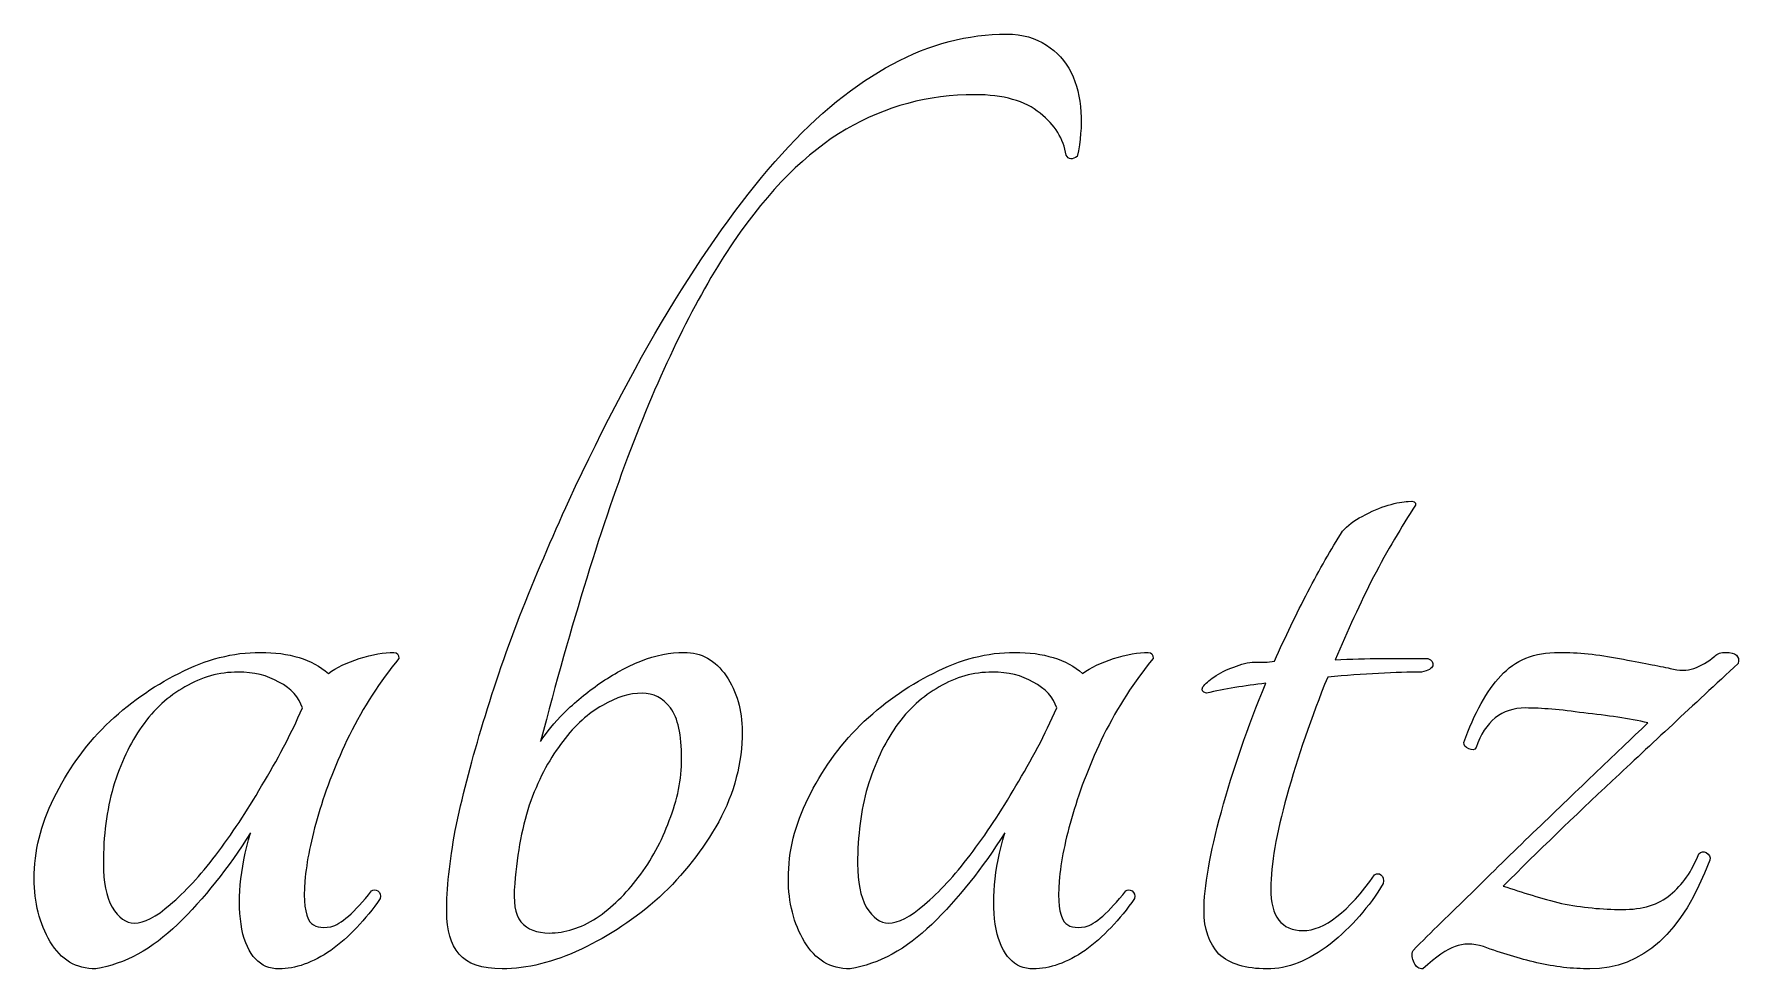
# Model space of a CAD drawing. Extents: x 150 to 6088, y 37 to 2750.
# Drawn here: x 5233 to 5757, y 1983 to 2270 of the extents above; entities that cross this region are included whole.
import ezdxf

# ---------------------------------------------------------------- set-up
doc = ezdxf.new("R2010")
doc.units = 0
doc.layers.add('00_Layout', color=7, linetype='CONTINUOUS')

msp = doc.modelspace()

# ---------------------------------------------------------------- linework, layer by layer
at = {"layer": '00_Layout', "color": 7}
for p, q in [((5532.044593, 2270.41919), (5532.044593, 2270.41919)), ((5608.237528, 2077.401845), (5611.277172, 2077.401845)), ((5647.372935, 2078.541712), (5661.431285, 2078.541712)), ((5661.431285, 2078.541712), (5661.431285, 2078.541712)), ((5419.957749, 2067.90296), (5419.957749, 2067.90296)), ((5684.628512, 2008.629925), (5684.628512, 2008.629925)), ((5336.874224, 2007.110103), (5336.874224, 2007.110103)), ((5568.656849, 2007.110103), (5568.656849, 2007.110103)), ((5263.922787, 1997.231263), (5263.922787, 1997.231263)), ((5495.705411, 1997.231263), (5495.705411, 1997.231263))]:
    msp.add_line(p, q, dxfattribs=at)
for points in [[(5462.892709, 2233.563516), (5485.183426, 2258.133966), (5508.234054, 2270.41919), (5532.044593, 2270.41919)], [(5532.044593, 2270.41919), (5536.857361, 2270.41919), (5540.910219, 2269.279324), (5544.203166, 2266.999592)], [(5544.203166, 2266.999592), (5547.496112, 2264.973163), (5550.029148, 2262.186823), (5551.802274, 2258.640573)], [(5551.802274, 2258.640573), (5553.575399, 2255.094322), (5554.588613, 2251.041465), (5554.841917, 2246.482)], [(5522.165752, 2251.801376), (5507.980751, 2251.801376), (5494.808963, 2248.255125), (5482.65039, 2241.162624)], [(5542.303389, 2246.102044), (5537.743924, 2249.901599), (5531.031378, 2251.801376), (5522.165752, 2251.801376)], [(5550.282452, 2233.183561), (5549.522541, 2238.249633), (5546.862853, 2242.555794), (5542.303389, 2246.102044)], [(5554.841917, 2246.482), (5555.095221, 2242.175839), (5554.715265, 2237.616374), (5553.702051, 2232.803605)], [(5482.65039, 2241.162624), (5470.491817, 2234.070123), (5458.966503, 2222.544809), (5448.074449, 2206.586683)], [(5397.54038, 2127.176003), (5419.071186, 2173.530562), (5440.855296, 2208.993067), (5462.892709, 2233.563516)], [(5553.702051, 2232.803605), (5552.182229, 2231.790391), (5551.042363, 2231.917043), (5550.282452, 2233.183561)], [(5448.074449, 2206.586683), (5437.435697, 2190.881859), (5427.176901, 2170.364267), (5417.298061, 2145.033907)], [(5417.298061, 2145.033907), (5407.672524, 2119.95685), (5398.173639, 2089.307117), (5388.801406, 2053.084707)], [(5382.342164, 2091.460195), (5387.154932, 2103.618768), (5392.221004, 2115.524037), (5397.54038, 2127.176003)], [(5641.293649, 2122.236583), (5644.079988, 2123.756405), (5646.739676, 2124.896271), (5649.272712, 2125.656182)], [(5657.631731, 2125.656182), (5653.32557, 2119.070288), (5649.019408, 2111.724483), (5644.713247, 2103.618768)], [(5649.272712, 2125.656182), (5651.805748, 2126.416092), (5653.832177, 2126.796048), (5655.351999, 2126.796048)], [(5655.351999, 2126.796048), (5657.125124, 2127.049351), (5657.885035, 2126.669396), (5657.631731, 2125.656182)], [(5635.214362, 2117.677118), (5636.734184, 2119.450243), (5638.760613, 2120.970065), (5641.293649, 2122.236583)], [(5624.575611, 2099.059303), (5628.121861, 2105.898501), (5631.668112, 2112.104439), (5635.214362, 2117.677118)], [(5644.713247, 2103.618768), (5640.66039, 2095.513053), (5636.734184, 2087.027382), (5632.93463, 2078.161756)], [(5614.316815, 2077.781801), (5617.609762, 2085.127605), (5621.02936, 2092.220106), (5624.575611, 2099.059303)], [(5370.563546, 2056.884261), (5373.856493, 2068.029615), (5377.782699, 2079.554926), (5382.342164, 2091.460195)], [(5277.601181, 2073.982247), (5285.9602, 2078.288408), (5294.319219, 2080.441489), (5302.678238, 2080.441489)], [(5302.678238, 2080.441489), (5311.543864, 2080.441489), (5318.509713, 2078.288408), (5323.575785, 2073.982247)], [(5323.575785, 2073.982247), (5326.108821, 2075.755372), (5329.275116, 2077.275193), (5333.07467, 2078.541712)], [(5345.233243, 2078.541712), (5339.40726, 2071.449211), (5334.341188, 2063.596801), (5330.035027, 2054.984484)], [(5333.07467, 2078.541712), (5337.127528, 2079.80823), (5340.673778, 2080.441489), (5343.713422, 2080.441489)], [(5343.713422, 2080.441489), (5344.726636, 2080.441489), (5345.233243, 2079.80823), (5345.233243, 2078.541712)], [(5407.039265, 2070.942603), (5411.092123, 2073.728943), (5415.271632, 2076.008675), (5419.577793, 2077.781801)], [(5419.577793, 2077.781801), (5424.137258, 2079.554926), (5428.570071, 2080.441489), (5432.876232, 2080.441489)], [(5432.876232, 2080.441489), (5438.195608, 2080.441489), (5442.501769, 2078.035104), (5445.794716, 2073.222336)], [(5509.383806, 2073.982247), (5517.742825, 2078.288408), (5526.101843, 2080.441489), (5534.460862, 2080.441489)], [(5534.460862, 2080.441489), (5543.326488, 2080.441489), (5550.292337, 2078.288408), (5555.358409, 2073.982247)], [(5555.358409, 2073.982247), (5557.891445, 2075.755372), (5561.057741, 2077.275193), (5564.857295, 2078.541712)], [(5577.015867, 2078.541712), (5571.189885, 2071.449211), (5566.123813, 2063.596801), (5561.817651, 2054.984484)], [(5564.857295, 2078.541712), (5568.910152, 2079.80823), (5572.456403, 2080.441489), (5575.496046, 2080.441489)], [(5575.496046, 2080.441489), (5576.50926, 2080.441489), (5577.015867, 2079.80823), (5577.015867, 2078.541712)], [(5595.699, 2072.84238), (5597.472125, 2074.108898), (5599.498554, 2075.122113), (5601.778287, 2075.882024)], [(5601.778287, 2075.882024), (5604.058019, 2076.895238), (5606.2111, 2077.401845), (5608.237528, 2077.401845)], [(5611.277172, 2077.401845), (5612.290386, 2077.401845), (5613.303601, 2077.528497), (5614.316815, 2077.781801)], [(5632.93463, 2078.161756), (5637.747398, 2078.41506), (5642.560167, 2078.541712), (5647.372935, 2078.541712)], [(5662.951107, 2076.261979), (5662.697803, 2075.502068), (5661.557937, 2074.868809), (5659.531508, 2074.362202)], [(5661.431285, 2078.541712), (5662.697803, 2078.035104), (5663.20441, 2077.275193), (5662.951107, 2076.261979)], [(5683.868601, 2073.222336), (5688.174763, 2078.035104), (5694.127397, 2080.441489), (5701.726505, 2080.441489)], [(5701.726505, 2080.441489), (5707.552488, 2080.441489), (5713.758427, 2079.80823), (5720.34432, 2078.541712)], [(5756.820039, 2077.02189), (5742.888341, 2064.103411), (5729.969857, 2052.071493), (5718.064588, 2040.926134)], [(5720.34432, 2078.541712), (5727.183517, 2077.275193), (5732.376241, 2076.261979), (5735.922492, 2075.502068)], [(5743.141644, 2075.502068), (5745.421377, 2076.261979), (5747.574457, 2077.528497), (5749.600886, 2079.301622)], [(5749.600886, 2079.301622), (5750.360797, 2080.061533), (5751.500663, 2080.441489), (5753.020485, 2080.441489)], [(5753.020485, 2080.441489), (5756.060128, 2080.441489), (5757.326646, 2079.301622), (5756.820039, 2077.02189)], [(5255.183813, 2058.024127), (5262.02301, 2064.610016), (5269.495466, 2069.929389), (5277.601181, 2073.982247)], [(5295.839041, 2074.362202), (5290.013058, 2074.362202), (5284.567031, 2072.84238), (5279.500959, 2069.802737)], [(5308.377569, 2071.322559), (5304.831319, 2073.348988), (5300.651809, 2074.362202), (5295.839041, 2074.362202)], [(5315.596722, 2063.343503), (5314.583507, 2066.636445), (5312.177123, 2069.29613), (5308.377569, 2071.322559)], [(5396.020558, 2061.823681), (5399.313505, 2065.116623), (5402.986407, 2068.156264), (5407.039265, 2070.942603)], [(5445.794716, 2073.222336), (5449.087663, 2068.409572), (5450.734136, 2062.710244), (5450.734136, 2056.12435)], [(5486.966437, 2058.024127), (5493.805634, 2064.610016), (5501.27809, 2069.929389), (5509.383806, 2073.982247)], [(5527.621665, 2074.362202), (5521.795682, 2074.362202), (5516.349655, 2072.84238), (5511.283583, 2069.802737)], [(5540.160193, 2071.322559), (5536.613943, 2073.348988), (5532.434433, 2074.362202), (5527.621665, 2074.362202)], [(5547.379346, 2063.343503), (5546.366132, 2066.636445), (5543.959747, 2069.29613), (5540.160193, 2071.322559)], [(5592.279402, 2069.802737), (5593.039312, 2070.815952), (5594.179179, 2071.829166), (5595.699, 2072.84238)], [(5611.657127, 2070.942603), (5605.071233, 2070.182693), (5598.991947, 2069.169478), (5593.419268, 2067.90296)], [(5597.978733, 2031.427249), (5601.524983, 2044.345733), (5606.084448, 2057.517518), (5611.657127, 2070.942603)], [(5630.654897, 2072.84238), (5625.588825, 2060.430509), (5621.409316, 2048.271939), (5618.116369, 2036.366669)], [(5646.233069, 2073.982247), (5641.4203, 2073.728943), (5636.227577, 2073.348988), (5630.654897, 2072.84238)], [(5659.531508, 2074.362202), (5655.731954, 2074.362202), (5651.299141, 2074.23555), (5646.233069, 2073.982247)], [(5672.469939, 2052.704752), (5675.762886, 2061.823681), (5679.56244, 2068.662876), (5683.868601, 2073.222336)], [(5735.922492, 2075.502068), (5738.708831, 2074.742157), (5741.115216, 2074.742157), (5743.141644, 2075.502068)], [(5279.500959, 2069.802737), (5274.434886, 2067.016403), (5270.002073, 2062.963547), (5266.202519, 2057.644172)], [(5419.957749, 2067.90296), (5416.158195, 2067.90296), (5412.105337, 2066.636445), (5407.799176, 2064.103414)], [(5428.696723, 2063.343503), (5426.416991, 2066.383141), (5423.503999, 2067.90296), (5419.957749, 2067.90296)], [(5511.283583, 2069.802737), (5506.217511, 2067.016403), (5501.784698, 2062.963547), (5497.985144, 2057.644172)], [(5593.419268, 2067.90296), (5592.15275, 2068.156264), (5591.772794, 2068.789523), (5592.279402, 2069.802737)], [(5303.058194, 2039.406312), (5307.870962, 2047.258724), (5312.050471, 2055.237788), (5315.596722, 2063.343503)], [(5388.801406, 2053.084707), (5390.574531, 2055.871047), (5392.980915, 2058.784038), (5396.020558, 2061.823681)], [(5407.799176, 2064.103414), (5403.493015, 2061.823681), (5399.440157, 2058.150779), (5395.640603, 2053.084707)], [(5432.116322, 2047.765331), (5432.116322, 2055.111136), (5430.976455, 2060.30386), (5428.696723, 2063.343503)], [(5534.840818, 2039.406312), (5539.653586, 2047.258724), (5543.833096, 2055.237788), (5547.379346, 2063.343503)], [(5691.46771, 2063.343503), (5684.121905, 2063.343503), (5679.055833, 2059.290645), (5676.269493, 2051.18493)], [(5709.325613, 2061.823681), (5702.233113, 2062.836896), (5696.280478, 2063.343503), (5691.46771, 2063.343503)], [(5729.083294, 2058.784038), (5723.257312, 2060.050556), (5716.671418, 2061.06377), (5709.325613, 2061.823681)], [(5239.225686, 2035.606758), (5243.278543, 2043.965777), (5248.597919, 2051.438234), (5255.183813, 2058.024127)], [(5266.202519, 2057.644172), (5262.656269, 2052.5781), (5259.743278, 2046.372161), (5257.463545, 2039.026357)], [(5330.035027, 2054.984484), (5325.98217, 2046.625465), (5322.815875, 2038.51975), (5320.536142, 2030.667338)], [(5362.584483, 2025.727918), (5364.610912, 2035.606758), (5367.270599, 2045.992206), (5370.563546, 2056.884261)], [(5450.734136, 2056.12435), (5450.734136, 2046.498813), (5448.327752, 2037.253232), (5443.514984, 2028.387606)], [(5471.00831, 2035.606758), (5475.061168, 2043.965777), (5480.380543, 2051.438234), (5486.966437, 2058.024127)], [(5497.985144, 2057.644172), (5494.438893, 2052.5781), (5491.525902, 2046.372161), (5489.246169, 2039.026357)], [(5561.817651, 2054.984484), (5557.764794, 2046.625465), (5554.598499, 2038.51975), (5552.318766, 2030.667338)], [(5712.365257, 2042.825911), (5718.444543, 2048.651894), (5724.017222, 2053.97127), (5729.083294, 2058.784038)], [(5395.640603, 2053.084707), (5391.841049, 2048.271939), (5388.548102, 2042.192652), (5385.761762, 2034.846848)], [(5673.989761, 2050.804975), (5672.976547, 2051.311582), (5672.469939, 2051.944841), (5672.469939, 2052.704752)], [(5676.269493, 2051.18493), (5675.762886, 2050.425019), (5675.002975, 2050.298367), (5673.989761, 2050.804975)], [(5428.316768, 2028.767561), (5430.849804, 2035.100151), (5432.116322, 2041.432741), (5432.116322, 2047.765331)], [(5288.999844, 2018.12881), (5293.812612, 2024.4614), (5298.498729, 2031.553901), (5303.058194, 2039.406312)], [(5520.782468, 2018.12881), (5525.595236, 2024.4614), (5530.281353, 2031.553901), (5534.840818, 2039.406312)], [(5718.064588, 2040.926134), (5706.412622, 2030.034079), (5695.267264, 2019.268676), (5684.628512, 2008.629925)], [(5693.747442, 2024.968007), (5700.080032, 2031.047294), (5706.28597, 2036.999928), (5712.365257, 2042.825911)], [(5233.146399, 2010.909657), (5233.146399, 2019.268676), (5235.172828, 2027.501043), (5239.225686, 2035.606758)], [(5257.463545, 2039.026357), (5255.437116, 2031.933856), (5254.423902, 2024.081444), (5254.423902, 2015.469122)], [(5385.761762, 2034.846848), (5383.228726, 2027.501043), (5381.582253, 2019.015372), (5380.822342, 2009.389836)], [(5464.929023, 2010.909657), (5464.929023, 2019.268676), (5466.955452, 2027.501043), (5471.00831, 2035.606758)], [(5489.246169, 2039.026357), (5487.21974, 2031.933856), (5486.206526, 2024.081444), (5486.206526, 2015.469122)], [(5618.116369, 2036.366669), (5614.823422, 2024.714703), (5613.176949, 2015.215818), (5613.176949, 2007.870014)], [(5320.536142, 2030.667338), (5318.25641, 2023.06823), (5316.86324, 2016.229033), (5316.356633, 2010.149746)], [(5418.817882, 2011.289613), (5422.87074, 2016.608988), (5426.037035, 2022.434971), (5428.316768, 2028.767561)], [(5552.318766, 2030.667338), (5550.039034, 2023.06823), (5548.645864, 2016.229033), (5548.139257, 2010.149746)], [(5592.659357, 2001.030817), (5592.659357, 2008.376621), (5594.432482, 2018.508765), (5597.978733, 2031.427249)], [(5299.638595, 2024.968007), (5292.799398, 2014.075952), (5285.326941, 2004.703719), (5277.221226, 1996.851307)], [(5296.978907, 1995.331486), (5295.459085, 2003.690504), (5296.345648, 2013.569345), (5299.638595, 2024.968007)], [(5359.924795, 2000.650861), (5359.924795, 2007.743362), (5360.811358, 2016.102381), (5362.584483, 2025.727918)], [(5443.514984, 2028.387606), (5438.702215, 2019.775283), (5432.622929, 2012.049523), (5425.277124, 2005.210326)], [(5531.421219, 2024.968007), (5524.582022, 2014.075952), (5517.109566, 2004.703719), (5509.00385, 1996.851307)], [(5528.761531, 1995.331486), (5527.24171, 2003.690504), (5528.128272, 2013.569345), (5531.421219, 2024.968007)], [(5674.749672, 2006.350192), (5681.082262, 2012.682782), (5687.414852, 2018.888721), (5693.747442, 2024.968007)], [(5274.941494, 2002.930594), (5279.500959, 2006.730148), (5284.187075, 2011.79622), (5288.999844, 2018.12881)], [(5506.724118, 2002.930594), (5511.283583, 2006.730148), (5515.969699, 2011.79622), (5520.782468, 2018.12881)], [(5735.922492, 2005.970237), (5739.722046, 2009.00988), (5742.635037, 2013.18939), (5744.661466, 2018.508765)], [(5744.661466, 2018.508765), (5745.421377, 2019.268676), (5746.181288, 2019.395328), (5746.941198, 2018.888721)], [(5746.941198, 2018.888721), (5747.954413, 2018.382113), (5748.334368, 2017.622203), (5748.081065, 2016.608988)], [(5254.423902, 2015.469122), (5254.423902, 2009.896443), (5255.310464, 2005.46363), (5257.08359, 2002.170683)], [(5486.206526, 2015.469122), (5486.206526, 2009.896443), (5487.093089, 2005.46363), (5488.866214, 2002.170683)], [(5748.081065, 2016.608988), (5739.722046, 1994.318271), (5727.436821, 1983.172913), (5711.225391, 1983.172913)], [(5238.08582, 1991.531932), (5234.792873, 1997.104611), (5233.146399, 2003.563853), (5233.146399, 2010.909657)], [(5316.356633, 2010.149746), (5315.850025, 2004.07046), (5316.356633, 1999.89095), (5317.876454, 1997.611218)], [(5336.874224, 2007.110103), (5337.380832, 2007.61671), (5338.014091, 2007.61671), (5338.774001, 2007.110103)], [(5380.822342, 2009.389836), (5380.315735, 2003.817156), (5380.948994, 1999.89095), (5382.722119, 1997.611218)], [(5405.899399, 1998.751084), (5410.712167, 2002.044031), (5415.018328, 2006.223541), (5418.817882, 2011.289613)], [(5469.868444, 1991.531932), (5466.575497, 1997.104611), (5464.929023, 2003.563853), (5464.929023, 2010.909657)], [(5548.139257, 2010.149746), (5547.63265, 2004.07046), (5548.139257, 1999.89095), (5549.659078, 1997.611218)], [(5568.656849, 2007.110103), (5569.163456, 2007.61671), (5569.796715, 2007.61671), (5570.556626, 2007.110103)], [(5613.176949, 2007.870014), (5613.176949, 1999.257691), (5616.469896, 1994.95153), (5623.055789, 1994.95153)], [(5623.055789, 1994.95153), (5629.641683, 1994.95153), (5636.987487, 2000.650861), (5645.093203, 2012.049523)], [(5647.75289, 2009.389836), (5643.446729, 2002.297335), (5638.000702, 1996.091396), (5631.414808, 1990.772021)], [(5645.093203, 2012.049523), (5645.853113, 2012.556131), (5646.486372, 2012.556131), (5646.99298, 2012.049523)], [(5646.99298, 2012.049523), (5647.75289, 2011.542916), (5648.006194, 2010.656354), (5647.75289, 2009.389836)], [(5684.628512, 2008.629925), (5690.454495, 2006.603496), (5696.40713, 2004.830371), (5702.486416, 2003.310549)], [(5263.922787, 1997.231263), (5266.96243, 1997.231263), (5270.635332, 1999.13104), (5274.941494, 2002.930594)], [(5324.335696, 1996.091396), (5327.375339, 1996.851307), (5331.554849, 2000.524209), (5336.874224, 2007.110103)], [(5339.533912, 2004.830371), (5334.974447, 1998.244477), (5329.908375, 1992.925101), (5324.335696, 1988.872244)], [(5338.774001, 2007.110103), (5339.533912, 2006.603496), (5339.787216, 2005.843585), (5339.533912, 2004.830371)], [(5425.277124, 2005.210326), (5417.93132, 1998.624432), (5409.952256, 1993.305057), (5401.339934, 1989.252199)], [(5495.705411, 1997.231263), (5498.745054, 1997.231263), (5502.417957, 1999.13104), (5506.724118, 2002.930594)], [(5556.11832, 1996.091396), (5559.157964, 1996.851307), (5563.337473, 2000.524209), (5568.656849, 2007.110103)], [(5571.316536, 2004.830371), (5566.757072, 1998.244477), (5561.691, 1992.925101), (5556.11832, 1988.872244)], [(5570.556626, 2007.110103), (5571.316536, 2006.603496), (5571.56984, 2005.843585), (5571.316536, 2004.830371)], [(5656.891768, 1988.872244), (5662.464447, 1994.444923), (5668.417082, 2000.270906), (5674.749672, 2006.350192)], [(5702.486416, 2003.310549), (5708.819006, 2002.044031), (5715.024945, 2001.410772), (5721.104231, 2001.410772)], [(5721.104231, 2001.410772), (5727.436821, 2001.410772), (5732.376241, 2002.930594), (5735.922492, 2005.970237)], [(5257.08359, 2002.170683), (5259.110019, 1998.877736), (5261.389751, 1997.231263), (5263.922787, 1997.231263)], [(5317.876454, 1997.611218), (5319.142972, 1996.091396), (5321.296053, 1995.584789), (5324.335696, 1996.091396)], [(5363.724349, 1987.732378), (5361.191313, 1990.772021), (5359.924795, 1995.078182), (5359.924795, 2000.650861)], [(5382.722119, 1997.611218), (5384.748548, 1995.331486), (5387.661539, 1994.191619), (5391.461093, 1994.191619)], [(5391.461093, 1994.191619), (5396.273862, 1994.191619), (5401.08663, 1995.711441), (5405.899399, 1998.751084)], [(5488.866214, 2002.170683), (5490.892643, 1998.877736), (5493.172375, 1997.231263), (5495.705411, 1997.231263)], [(5549.659078, 1997.611218), (5550.925596, 1996.091396), (5553.078677, 1995.584789), (5556.11832, 1996.091396)], [(5597.218822, 1987.732378), (5594.179179, 1991.025324), (5592.659357, 1995.458137), (5592.659357, 2001.030817)], [(5277.221226, 1996.851307), (5269.368814, 1989.252199), (5261.009796, 1984.692734), (5252.144169, 1983.172913)], [(5308.377569, 1983.172913), (5302.551586, 1983.172913), (5298.752032, 1987.22577), (5296.978907, 1995.331486)], [(5509.00385, 1996.851307), (5501.151439, 1989.252199), (5492.79242, 1984.692734), (5483.926794, 1983.172913)], [(5540.160193, 1983.172913), (5534.33421, 1983.172913), (5530.534656, 1987.22577), (5528.761531, 1995.331486)], [(5252.144169, 1983.172913), (5246.064883, 1983.172913), (5241.378766, 1985.959252), (5238.08582, 1991.531932)], [(5324.335696, 1988.872244), (5318.763017, 1985.07269), (5313.443641, 1983.172913), (5308.377569, 1983.172913)], [(5377.022788, 1983.172913), (5370.690198, 1983.172913), (5366.257385, 1984.692734), (5363.724349, 1987.732378)], [(5401.339934, 1989.252199), (5392.727611, 1985.199342), (5384.621896, 1983.172913), (5377.022788, 1983.172913)], [(5483.926794, 1983.172913), (5477.847507, 1983.172913), (5473.161391, 1985.959252), (5469.868444, 1991.531932)], [(5556.11832, 1988.872244), (5550.545641, 1985.07269), (5545.226265, 1983.172913), (5540.160193, 1983.172913)], [(5612.037083, 1983.172913), (5605.451189, 1983.172913), (5600.511769, 1984.692734), (5597.218822, 1987.732378)], [(5631.414808, 1990.772021), (5624.828914, 1985.705949), (5618.369673, 1983.172913), (5612.037083, 1983.172913)], [(5657.271723, 1985.07269), (5656.511814, 1986.339208), (5656.385163, 1987.605726), (5656.891768, 1988.872244)], [(5669.810252, 1990.01211), (5667.277215, 1989.252199), (5663.984269, 1986.972467), (5659.931411, 1983.172913)], [(5678.549226, 1990.01211), (5675.256279, 1991.025324), (5672.343288, 1991.025324), (5669.810252, 1990.01211)], [(5694.887308, 1985.07269), (5689.567933, 1986.339208), (5684.121905, 1987.985681), (5678.549226, 1990.01211)], [(5659.931411, 1983.172913), (5658.664893, 1983.172913), (5657.77833, 1983.806172), (5657.271723, 1985.07269)], [(5711.225391, 1983.172913), (5705.906015, 1983.172913), (5700.459987, 1983.806172), (5694.887308, 1985.07269)]]:
    msp.add_open_spline(points, degree=3, dxfattribs=at)

doc.saveas('drawing.dxf')
